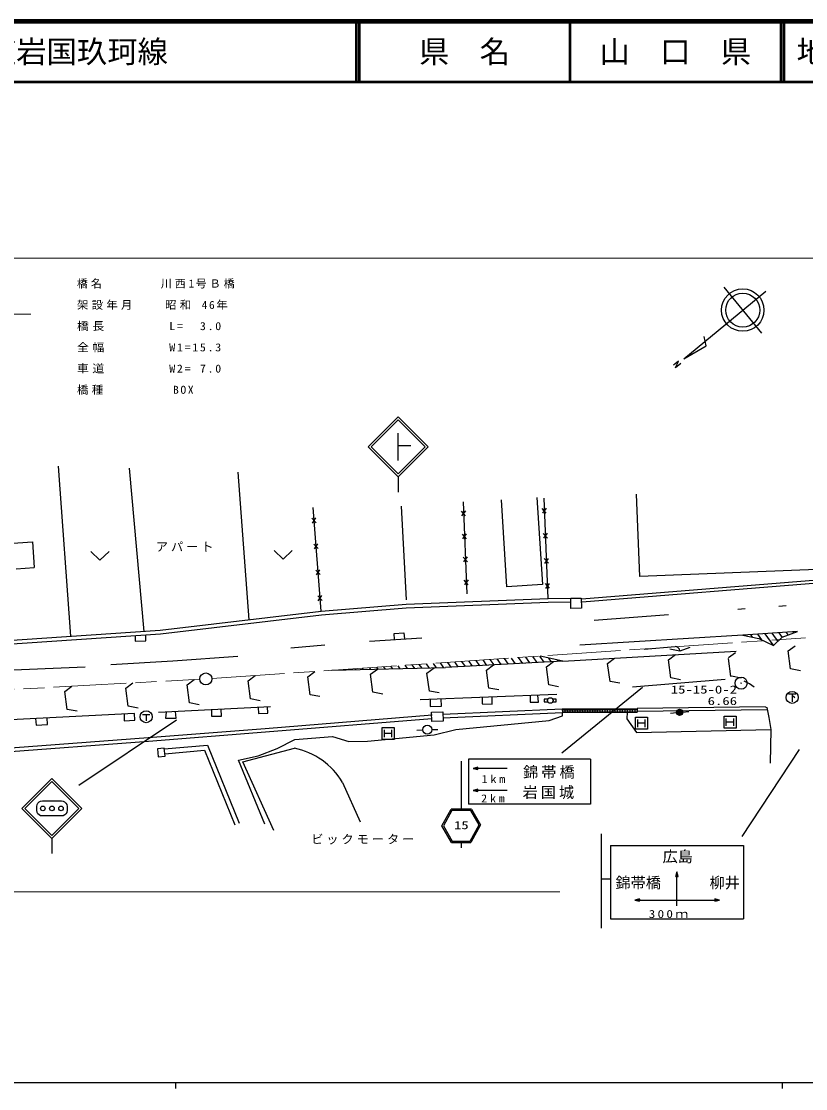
# Model space of a CAD drawing. Units: millimetres, scale not verified, with parts at other scales. Extents: x 40000 to 680000, y 20000 to 380000.
# Drawn here: x 242582 to 371864, y 204000 to 380000 of the extents above; entities that cross this region are included whole.
import ezdxf
from ezdxf.enums import TextEntityAlignment as Align

# ---------------------------------------------------------------- set-up
doc = ezdxf.new("R2010")
doc.units = ezdxf.units.MM
doc.header["$LTSCALE"] = 1000
doc.linetypes.add('CHAIN', pattern=[18.5, 12, -1.5, 3.5, -1.5])
for name, color, linetype, lineweight in [('M-BGD', 7, 'Continuous', 25), ('M-BGD-HTXT', 7, 'Continuous', 13), ('M-BMK', 2, 'CHAIN', 13), ('M-BMK-SRVR', 3, 'Continuous', 25), ('M-STR-HTXT', 7, 'Continuous', 13), ('M-STR-STRC', 7, 'Continuous', 25), ('M-TTL', 2, 'Continuous', 140), ('M-TTL-BAND', 7, 'Continuous', 25), ('M-TTL-LINE', 7, 'Continuous', 50)]:
    doc.layers.add(name, color=color, linetype=linetype, lineweight=lineweight)
doc.layers.add('M-TTL-TXT', color=7, linetype='Continuous')
doc.styles.add('ＭＳ ゴシック', font='')
doc.styles.get('ＭＳ ゴシック').set_extended_font_data('MS Gothic')

# ---------------------------------------------------------------- blocks, each defined once
blk = doc.blocks.new('BUHIN10')
at = {"color": 7, "linetype": 'Continuous', "lineweight": 25}
for points in [[(-85, 39), (-199, 39), (-199, -39), (-85, -39)], [(85, -39), (199, -39), (199, 39), (85, 39)]]:
    blk.add_lwpolyline(points, dxfattribs=at)
blk.add_circle((0, 0), 93, dxfattribs=at)
blk = doc.blocks.new('BUHIN8')
at = {"color": 7, "linetype": 'Continuous', "lineweight": 25}
for p, q in [((-244, -681), (-516, 508)), ((-380, -87), (673, 154))]:
    blk.add_line(p, q, dxfattribs=at)
blk.add_circle((0, 0), 995, dxfattribs=at)
blk = doc.blocks.new('BUHIN3')
at = {"color": 7, "linetype": 'Continuous', "lineweight": 25}
blk.add_lwpolyline([(-361, -1621), (687, 157), (-1028, 1304)], dxfattribs=at)

msp = doc.modelspace()

# ---------------------------------------------------------------- linework, layer by layer
at = {"layer": 'M-BGD'}
for p, q in [((358380, 336166), (364613, 328604)), ((351774, 324371), (365278, 335502)), ((355460, 326502), (355110, 328027)), ((351774, 324371), (355460, 326502)), ((350911, 323990), (350078, 323296)), ((350432, 322868), (350911, 323990)), ((351265, 323556), (350432, 322868)), ((250726, 278610), (248727, 306648)), ((262839, 279407), (260413, 306323)), ((278267, 305674), (280072, 281323)), ((322622, 286770), (321727, 301092)), ((327568, 301457), (328464, 287135)), ((328690, 301357), (329382, 284837)), ((344542, 288434), (343993, 302052)), ((291991, 282746), (290678, 299823)), ((305165, 300049), (306036, 284602)), ((315806, 298477), (315131, 299251)), ((315775, 299276), (315163, 298452)), ((315394, 300760), (315991, 285589)), ((329115, 298906), (328438, 299678)), ((329082, 299705), (328472, 298879)), ((290490, 298062), (291194, 297314)), ((290551, 297265), (291132, 298112)), ((240397, 293891), (244405, 294178)), ((244405, 294178), (244706, 289950)), ((315955, 294684), (315280, 295458)), ((315924, 295484), (315312, 294659)), ((329288, 294776), (328611, 295548)), ((329254, 295575), (328645, 294749)), ((290818, 293793), (291522, 293045)), ((290880, 292996), (291461, 293843)), ((316105, 290892), (315430, 291666)), ((316073, 291691), (315461, 290866)), ((329461, 290646), (328784, 291418)), ((329427, 291445), (328817, 290619)), ((241705, 289734), (244706, 289950)), ((291147, 289524), (291850, 288776)), ((291208, 288726), (291789, 289573)), ((334976, 284798), (384376, 288760)), ((373694, 289609), (344542, 288434)), ((316254, 287099), (315579, 287873)), ((316222, 287898), (315610, 287073)), ((328464, 287135), (322622, 286770)), ((329634, 286516), (328957, 287288)), ((329600, 287315), (328990, 286489)), ((335016, 284300), (384416, 288262)), ((291475, 285255), (292179, 284507)), ((291536, 284457), (292117, 285304)), ((291991, 282746), (305990, 283877)), ((305990, 283877), (329401, 284838)), ((306026, 283278), (329416, 284238)), ((329401, 284838), (333148, 284870)), ((329416, 284238), (333153, 284270)), ((333148, 284870), (334859, 284903)), ((333179, 283190), (333148, 284870)), ((334859, 284903), (334891, 283222)), ((368633, 283601), (367457, 283504)), ((265479, 279581), (291991, 282746)), ((265534, 278983), (292051, 282149)), ((292051, 282149), (306026, 283278)), ((334891, 283222), (333179, 283190)), ((349249, 282116), (337020, 281172)), ((361896, 283109), (360697, 283013)), ((236526, 277675), (265479, 279581)), ((236573, 277077), (265534, 278983)), ((261360, 278708), (261364, 277801)), ((263116, 277838), (263085, 278822)), ((299950, 277770), (308575, 278351)), ((304050, 279071), (305656, 279186)), ((304090, 278049), (304050, 279071)), ((305656, 279186), (305729, 278160)), ((261364, 277801), (263116, 277838)), ((287011, 276704), (292632, 277189)), ((257355, 273942), (267579, 274572)), ((267579, 274572), (278288, 275299)), ((237390, 272876), (253090, 273554)), ((358617, 271491), (343330, 270209)), ((362606, 270744), (361746, 271175)), ((363358, 270231), (362606, 270744)), ((330866, 269000), (308334, 268127)), ((309965, 268191), (309985, 267012)), ((311820, 267046), (311786, 268261)), ((318535, 268522), (318521, 267444)), ((320217, 267427), (320201, 268587)), ((326428, 268828), (326433, 267736)), ((326433, 267736), (327835, 267736)), ((327835, 267736), (327740, 268879)), ((369030, 269089), (370250, 269089)), ((369640, 269089), (369640, 267789)), ((369640, 268894), (370070, 268519)), ((261235, 265857), (235862, 264590)), ((259546, 265773), (259532, 264668)), ((261291, 264757), (261235, 265857)), ((283655, 266965), (265193, 266044)), ((266426, 266105), (266328, 265070)), ((268117, 265107), (267999, 266184)), ((273900, 266478), (273904, 265419)), ((275566, 265419), (275514, 266559)), ((281607, 266862), (281677, 265852)), ((281677, 265852), (283218, 265904)), ((283218, 265904), (283169, 266940)), ((309985, 267012), (311820, 267046)), ((310204, 266061), (312050, 266117)), ((310250, 264530), (310204, 266061)), ((312050, 266117), (312097, 264586)), ((312053, 265761), (331755, 266632)), ((312079, 265162), (331770, 266033)), ((318521, 267444), (320217, 267427)), ((331755, 266632), (344099, 266710)), ((331755, 266632), (331770, 266033)), ((344101, 266510), (331760, 266432)), ((331765, 266232), (344102, 266310)), ((331770, 266033), (344103, 266110)), ((331770, 265484), (331770, 266033)), ((332167, 266635), (332182, 266035)), ((332578, 266638), (332593, 266038)), ((332990, 266640), (333004, 266040)), ((333401, 266643), (333415, 266043)), ((333813, 266645), (333826, 266045)), ((334224, 266648), (334237, 266048)), ((334636, 266650), (334648, 266051)), ((335047, 266653), (335059, 266053)), ((335459, 266656), (335470, 266056)), ((335870, 266658), (335881, 266058)), ((336281, 266661), (336292, 266061)), ((336693, 266663), (336704, 266063)), ((337104, 266666), (337115, 266066)), ((337516, 266669), (337526, 266069)), ((337927, 266671), (337937, 266071)), ((338339, 266674), (338348, 266074)), ((338750, 266676), (338759, 266076)), ((339162, 266679), (339170, 266079)), ((339573, 266681), (339581, 266081)), ((339985, 266684), (339992, 266084)), ((340396, 266687), (340403, 266087)), ((340808, 266689), (340814, 266089)), ((341219, 266692), (341225, 266092)), ((341631, 266694), (341637, 266094)), ((342042, 266697), (342048, 266097)), ((342459, 266100), (342400, 264979)), ((342453, 266700), (342459, 266100)), ((342865, 266702), (342870, 266102)), ((343276, 266705), (343281, 266105)), ((343688, 266707), (343692, 266107)), ((365183, 266964), (344099, 266710)), ((344099, 266710), (344103, 266110)), ((365539, 266468), (344105, 266210)), ((350593, 266000), (349599, 265889)), ((351588, 266103), (352583, 266195)), ((365183, 266964), (365446, 266880)), ((365446, 266880), (365821, 265225)), ((244933, 265043), (245026, 263933)), ((245026, 263933), (246917, 264022)), ((246917, 264022), (246852, 265139)), ((259532, 264668), (261291, 264757)), ((266328, 265070), (268117, 265107)), ((273904, 265419), (275566, 265419)), ((282752, 263414), (310275, 265658)), ((282801, 262816), (310234, 265053)), ((312097, 264586), (310250, 264530)), ((314224, 263241), (329577, 264687)), ((329577, 264687), (331770, 265484)), ((342400, 264979), (343976, 262738)), ((344176, 263629), (344176, 264879)), ((345426, 264254), (344176, 264254)), ((345426, 263629), (345426, 264879)), ((358782, 263816), (358782, 265066)), ((360032, 264441), (358782, 264441)), ((360032, 263816), (360032, 265066)), ((365821, 265225), (366119, 263204)), ((263468, 261903), (282752, 263414)), ((263515, 261305), (282801, 262816)), ((299650, 261297), (310616, 262344)), ((302427, 261938), (302427, 263188)), ((303677, 262563), (302427, 262563)), ((303677, 261938), (303677, 263188)), ((308748, 263140), (307752, 263049)), ((310245, 263208), (311245, 263208)), ((310616, 262344), (314224, 263241)), ((343976, 262738), (366119, 263204)), ((366119, 263204), (366028, 257695)), ((223650, 258884), (263468, 261903)), ((223651, 258283), (263515, 261305)), ((266146, 260023), (273292, 260664)), ((273292, 260664), (278495, 247790)), ((284746, 260101), (287637, 261596)), ((287637, 261596), (293868, 262045)), ((293868, 262045), (296559, 261247)), ((296559, 261247), (299650, 261297)), ((266133, 260139), (264998, 260015)), ((264998, 260015), (265142, 258692)), ((265142, 258692), (266278, 258816)), ((266278, 258816), (266133, 260139)), ((266233, 259227), (272773, 259814)), ((272773, 259814), (277753, 247490)), ((278365, 258157), (281605, 258904)), ((281605, 258904), (284746, 260101)), ((282702, 247639), (278365, 258157)), ((295498, 254506), (298421, 248011))]:
    msp.add_line(p, q, dxfattribs=at)
for points in [[(345801, 265254), (345801, 263254), (343801, 263254), (343801, 265254)], [(360407, 265441), (360407, 263441), (358407, 263441), (358407, 265441)], [(304052, 263563), (304052, 261563), (302052, 261563), (302052, 263563)]]:
    msp.add_lwpolyline(points, close=True, dxfattribs=at)
msp.add_lwpolyline([(284197, 246568), (279095, 257906), (287598, 260122)], dxfattribs=at)
for centre, radius in [((361497, 332385), 3500), ((361497, 332385), 2800), ((369640, 268519), 995), ((351090, 266056), 498), ((351090, 266056), 440), ((351090, 266056), 382), ((351090, 266056), 322), ((351090, 266056), 265), ((351090, 266056), 195), ((351090, 266056), 135), ((351090, 266056), 77.5), ((351090, 266056), 15), ((309495, 263208), 746)]:
    msp.add_circle(centre, radius, dxfattribs=at)
msp.add_arc((285314, 248545), 11801, 30.3432, 78.83914, dxfattribs=at)
at = {"layer": 'M-BGD-HTXT'}
for p, q in [((208008, 340944), (569912, 340944)), ((213472, 331708), (244138, 331708)), ((217144, 236434), (331364, 236434))]:
    msp.add_line(p, q, dxfattribs=at)
at = {"layer": 'M-BMK'}
for p, q in [((273981, 271630), (371863, 278339)), ((174010, 266199), (271985, 271507))]:
    msp.add_line(p, q, dxfattribs=at)
at = {"layer": 'M-BMK-SRVR'}
for centre, radius in [((272983, 271562), 995), ((361225, 270867), 995), ((361225, 270867), 30)]:
    msp.add_circle(centre, radius, dxfattribs=at)
at = {"layer": 'M-STR-STRC'}
for p, q in [((299732, 309837), (304682, 314786)), ((300227, 309837), (304682, 314292)), ((304682, 314786), (309632, 309837)), ((309137, 309837), (304682, 314292)), ((304682, 307583), (304682, 312099)), ((304682, 304887), (299732, 309837)), ((304682, 305382), (300227, 309837)), ((304682, 310063), (306782, 310063)), ((309632, 309837), (304682, 304887)), ((304682, 305382), (309137, 309837)), ((304682, 304887), (304682, 302385)), ((361528, 278798), (334668, 277143)), ((370549, 279359), (361528, 278798)), ((361528, 278798), (364132, 278242)), ((362770, 278875), (363055, 278472)), ((363944, 278948), (364598, 278024)), ((364132, 278242), (366568, 277103)), ((365118, 279021), (366431, 277167)), ((366291, 279094), (367255, 277735)), ((366568, 277103), (368021, 278439)), ((367465, 279167), (367997, 278417)), ((368021, 278439), (370549, 279359)), ((368639, 279240), (368964, 278782)), ((369813, 279313), (369938, 279137)), ((345245, 276492), (350330, 276894)), ((351139, 276168), (349459, 276479)), ((352749, 276747), (351139, 276168)), ((368984, 276174), (370145, 277040)), ((317476, 274611), (318095, 273738)), ((318645, 274691), (319274, 273803)), ((319814, 274771), (320454, 273869)), ((320983, 274851), (321633, 273934)), ((322152, 274931), (322812, 273999)), ((323321, 275012), (323992, 274064)), ((324489, 275092), (325171, 274130)), ((325658, 275172), (326350, 274195)), ((326827, 275252), (327530, 274260)), ((327996, 275332), (328709, 274325)), ((331852, 274499), (328130, 275341)), ((329422, 275049), (329889, 274391)), ((330882, 274719), (331068, 274456)), ((331852, 274499), (360427, 276149)), ((339220, 274126), (340381, 274992)), ((349237, 274704), (350398, 275570)), ((349635, 271739), (349237, 274704)), ((351136, 276205), (351139, 276168)), ((359142, 275076), (360303, 275942)), ((359541, 271983), (359143, 274948)), ((369382, 273209), (368984, 276174)), ((293744, 272984), (312476, 273427)), ((297606, 273249), (297727, 273078)), ((298775, 273329), (298933, 273107)), ((299944, 273409), (300138, 273135)), ((300127, 272325), (301288, 273191)), ((301113, 273489), (301343, 273164)), ((302282, 273569), (302549, 273192)), ((303451, 273650), (303754, 273221)), ((304619, 273730), (304960, 273249)), ((305788, 273810), (306165, 273278)), ((306957, 273890), (307370, 273306)), ((308126, 273970), (308576, 273335)), ((309295, 274050), (309781, 273363)), ((309446, 272538), (310607, 273403)), ((310463, 274130), (310987, 273392)), ((311632, 274210), (312192, 273420)), ((331852, 274499), (312476, 273427)), ((312801, 274291), (313378, 273477)), ((313970, 274371), (314557, 273542)), ((315139, 274451), (315736, 273608)), ((316308, 274531), (316916, 273673)), ((319261, 273020), (320422, 273885)), ((319659, 270054), (319261, 273020)), ((329121, 273547), (330282, 274412)), ((329519, 270581), (329121, 273547)), ((339618, 271161), (339220, 274126)), ((371004, 272896), (369382, 273209)), ((269892, 270591), (271053, 271457)), ((279944, 271252), (281105, 272118)), ((280342, 268287), (279944, 271252)), ((289780, 271927), (290941, 272792)), ((290178, 268961), (289780, 271927)), ((300525, 269360), (300127, 272325)), ((309844, 269572), (309446, 272538)), ((341240, 270848), (339618, 271161)), ((351257, 271426), (349635, 271739)), ((361262, 271695), (359640, 272008)), ((249761, 269501), (250922, 270366)), ((250159, 266535), (249761, 269501)), ((259809, 270045), (260970, 270911)), ((260207, 267080), (259809, 270045)), ((270290, 267626), (269892, 270591)), ((302147, 269047), (300525, 269360)), ((311466, 269259), (309844, 269572)), ((321281, 269741), (319659, 270054)), ((331141, 270268), (329519, 270581)), ((344953, 270128), (331698, 259338)), ((271912, 267313), (270290, 267626)), ((281964, 267974), (280342, 268287)), ((291800, 268648), (290178, 268961)), ((251781, 266222), (250159, 266535)), ((261829, 266767), (260207, 267080)), ((252061, 254018), (268139, 264834)), ((361384, 245554), (370838, 259928)), ((315087, 257993), (315087, 250063)), ((316287, 258326), (316287, 250930)), ((336411, 258326), (316287, 258326)), ((336411, 258326), (336411, 250930)), ((322640, 256811), (317062, 256811)), ((242669, 250215), (247618, 255164)), ((243164, 250215), (247618, 254669)), ((247618, 255164), (252568, 250215)), ((252073, 250215), (247618, 254669)), ((322640, 253176), (317062, 253176)), ((247618, 245265), (242669, 250215)), ((247618, 245760), (243164, 250215)), ((252568, 250215), (247618, 245265)), ((247618, 245760), (252073, 250215)), ((311908, 247350), (313414, 250063)), ((316791, 250063), (313414, 250063)), ((336411, 250930), (316287, 250930)), ((316791, 250063), (318280, 247486)), ((313538, 249853), (312149, 247352)), ((316670, 249853), (313538, 249853)), ((318039, 247484), (316670, 249853)), ((313500, 244594), (311908, 247350)), ((312149, 247352), (313621, 244804)), ((316551, 244804), (318039, 247484)), ((318280, 247486), (316674, 244594)), ((247618, 245265), (247618, 242762)), ((313621, 244804), (316551, 244804)), ((338179, 246014), (338179, 230488)), ((313500, 244594), (316674, 244594)), ((315087, 244594), (315087, 243712)), ((339708, 244121), (361596, 244121)), ((339708, 244121), (339708, 232003)), ((361596, 244121), (361596, 232003)), ((350652, 234140), (350652, 239728)), ((338179, 238592), (339708, 238592)), ((343722, 235108), (357658, 235108)), ((339708, 232003), (361596, 232003)), ((40000, 205000), (579000, 205000))]:
    msp.add_line(p, q, dxfattribs=at)
for points in [[(317062, 256811), (317813, 256625), (317812, 257000)], [(317216, 256811), (317765, 256944), (317766, 256681)], [(317291, 256811), (317737, 256915), (317738, 256709)], [(317368, 256811), (317709, 256887), (317710, 256737)], [(317443, 256812), (317681, 256859), (317681, 256765)], [(317062, 253176), (317813, 252991), (317812, 253366)], [(317216, 253177), (317765, 253309), (317766, 253047)], [(317291, 253177), (317737, 253281), (317738, 253075)], [(317368, 253177), (317709, 253253), (317710, 253103)], [(317443, 253177), (317681, 253225), (317681, 253131)], [(246056, 251465), (249181, 251465), (249493, 251415), (249718, 251315), (249931, 251090), (250068, 250865), (250118, 250527), (250118, 249902), (250056, 249565), (249931, 249340), (249731, 249140), (249493, 249015), (249181, 248965), (246056, 248965), (245743, 249015), (245531, 249127), (245306, 249340), (245181, 249565), (245118, 249902), (245118, 250527), (245181, 250865), (245306, 251090), (245518, 251302), (245756, 251427)], [(350652, 239728), (350465, 238978), (350840, 238978)], [(350652, 239574), (350784, 239025), (350521, 239025)], [(350652, 239499), (350755, 239053), (350549, 239053)], [(350652, 239422), (350727, 239081), (350577, 239081)], [(350652, 239347), (350699, 239109), (350605, 239109)], [(343722, 235108), (344473, 234922), (344472, 235297)], [(343876, 235108), (344425, 235241), (344426, 234979)], [(343951, 235109), (344397, 235213), (344398, 235007)], [(344028, 235109), (344369, 235185), (344369, 235035)], [(344103, 235109), (344341, 235157), (344341, 235063)], [(357658, 235108), (356908, 235296), (356908, 234921)], [(357504, 235108), (356955, 234977), (356955, 235240)], [(357429, 235108), (356983, 235005), (356983, 235212)], [(357352, 235108), (357011, 235033), (357011, 235183)], [(357277, 235108), (357039, 235062), (357039, 235155)]]:
    msp.add_lwpolyline(points, close=True, dxfattribs=at)
for points in [[(317139, 256811), (317793, 256972), (317794, 256653), (317141, 256811)], [(317653, 256812), (317520, 256812), (317653, 256831), (317653, 256793), (317520, 256812)], [(317139, 253176), (317793, 253337), (317794, 253019), (317141, 253176)], [(317653, 253178), (317520, 253177), (317653, 253196), (317653, 253159), (317520, 253177)], [(350652, 239651), (350812, 238997), (350493, 238997), (350652, 239649)], [(350652, 239137), (350652, 239271), (350671, 239137), (350634, 239137), (350652, 239271)], [(343799, 235108), (344453, 235269), (344454, 234951), (343801, 235108)], [(344313, 235110), (344180, 235109), (344313, 235128), (344313, 235091), (344180, 235109)], [(357581, 235108), (356927, 234949), (356927, 235268), (357579, 235108)], [(357067, 235108), (357200, 235108), (357067, 235090), (357067, 235127), (357200, 235108)]]:
    msp.add_lwpolyline(points, dxfattribs=at)
for centre in [(246118, 250215), (247618, 250215), (249118, 250215)]:
    msp.add_circle(centre, 375, dxfattribs=at)
msp.add_arc((350389, 276146), 750, 4.51706, 94.51706, dxfattribs=at)
at = {"layer": 'M-TTL'}
msp.add_line((680000, 380000), (40000, 380000), dxfattribs=at)
at = {"layer": 'M-TTL-BAND'}
for p, q in [((268000, 205000), (268000, 204000)), ((368000, 205000), (368000, 204000))]:
    msp.add_line(p, q, dxfattribs=at)
at = {"layer": 'M-TTL-LINE'}
for p, q in [((297750, 380000), (297750, 370000)), ((298250, 380000), (298250, 370000)), ((333000, 380000), (333000, 370000)), ((367750, 380000), (367750, 370000)), ((368250, 380000), (368250, 370000)), ((40000, 370000), (680000, 370000))]:
    msp.add_line(p, q, dxfattribs=at)

# ---------------------------------------------------------------- block references
at = {"layer": 'M-BGD', "rotation": 257.1419}
for name, p in [('BUHIN3', (255544, 291878)), ('BUHIN3', (285733, 292041)), ('BUHIN8', (263146, 265335))]:
    msp.add_blockref(name, p, dxfattribs=at)
at = {"layer": 'M-BGD', "xscale": 5, "yscale": 5}
msp.add_blockref('BUHIN10', (329772, 268007), dxfattribs=at)

# ---------------------------------------------------------------- texts
at = {"layer": 'M-BGD-HTXT', "style": 'ＭＳ ゴシック', "width": 1.35}
for s, p in [('15-15-0-2', (349634, 268752)), ('6.66', (355707, 266868))]:
    msp.add_text(s, height=1320, dxfattribs=at).set_placement(p, align=Align.BOTTOM_LEFT)
at = {"layer": 'M-BGD-HTXT', "char_height": 1466, "attachment_point": 7, "style": 'ＭＳ ゴシック'}
for s, insert in [('\\T1.25;アパート', (264755, 292555)), ('\\T1.25;ビックモーター', (290364, 244261))]:
    msp.add_mtext(s, dxfattribs=dict(at, insert=insert))
at = {"layer": 'M-STR-HTXT', "char_height": 1320, "attachment_point": 7, "style": 'ＭＳ ゴシック'}
for s, insert in [('\\T1.28;橋名\u3000\u3000\u3000\u3000川西1号Ｂ橋', (251743, 335931)), ('\\T1.28;\\W1.05;架設年月\u3000\u3000昭和\\~46年', (251743, 332431)), ('\\T1.28;\\W1.1;橋長\u3000\u3000\u3000\u3000L=\\~\\~3.0', (251743, 328931)), ('\\T1.28;\\W1.1;全幅\u3000\u3000\u3000\u3000W1=15.3', (251743, 325431)), ('\\T1.28;\\W1.1;車道\u3000\u3000\u3000\u3000W2=\\~7.0', (251743, 321931)), ('\\T1.29;\\W1.05;橋種\u3000\\~\u3000\u3000\u3000BOX', (251743, 318431))]:
    msp.add_mtext(s, dxfattribs=dict(at, insert=insert))
at = {"layer": 'M-STR-STRC', "style": 'ＭＳ ゴシック', "width": 1.35}
msp.add_text('15', height=1320, dxfattribs=at).set_placement((313895, 246391), align=Align.BOTTOM_LEFT)
at = {"layer": 'M-STR-STRC', "style": 'ＭＳ ゴシック'}
for s, p in [('広島', (348277, 240810)), ('錦帯橋', (340511, 236498)), ('柳井', (356022, 236498))]:
    msp.add_text(s, height=1833, dxfattribs=at).set_placement(p, align=Align.BOTTOM_LEFT)
at = {"layer": 'M-STR-STRC', "attachment_point": 7, "style": 'ＭＳ ゴシック'}
for s, insert, char_height in [('\\T1.2;錦帯橋', (325282, 255088), 1833), ('\\T1.47;\\W1.1;1km', (318449, 254400), 1320), ('\\T1.2;岩国城', (325211, 251737), 1833), ('\\T1.47;\\W1.1;2km', (318374, 251204), 1320), ('\\T1.35;\\W1.2;300ｍ', (346002, 232124), 1320)]:
    msp.add_mtext(s, dxfattribs=dict(at, insert=insert, char_height=char_height))
at = {"layer": 'M-TTL-TXT', "style": 'ＭＳ ゴシック'}
for s, p in [('主要地方道岩国玖珂線', (216734, 375000)), ('地 名', (370380, 375000))]:
    msp.add_text(s, height=3666, dxfattribs=at).set_placement(p, align=Align.MIDDLE_LEFT)
for s, p in [('県\u3000名', (315625, 375000)), ('山\u3000口\u3000県', (350375, 375000))]:
    msp.add_text(s, height=3666, dxfattribs=at).set_placement(p, align=Align.MIDDLE_CENTER)

doc.saveas('drawing.dxf')
